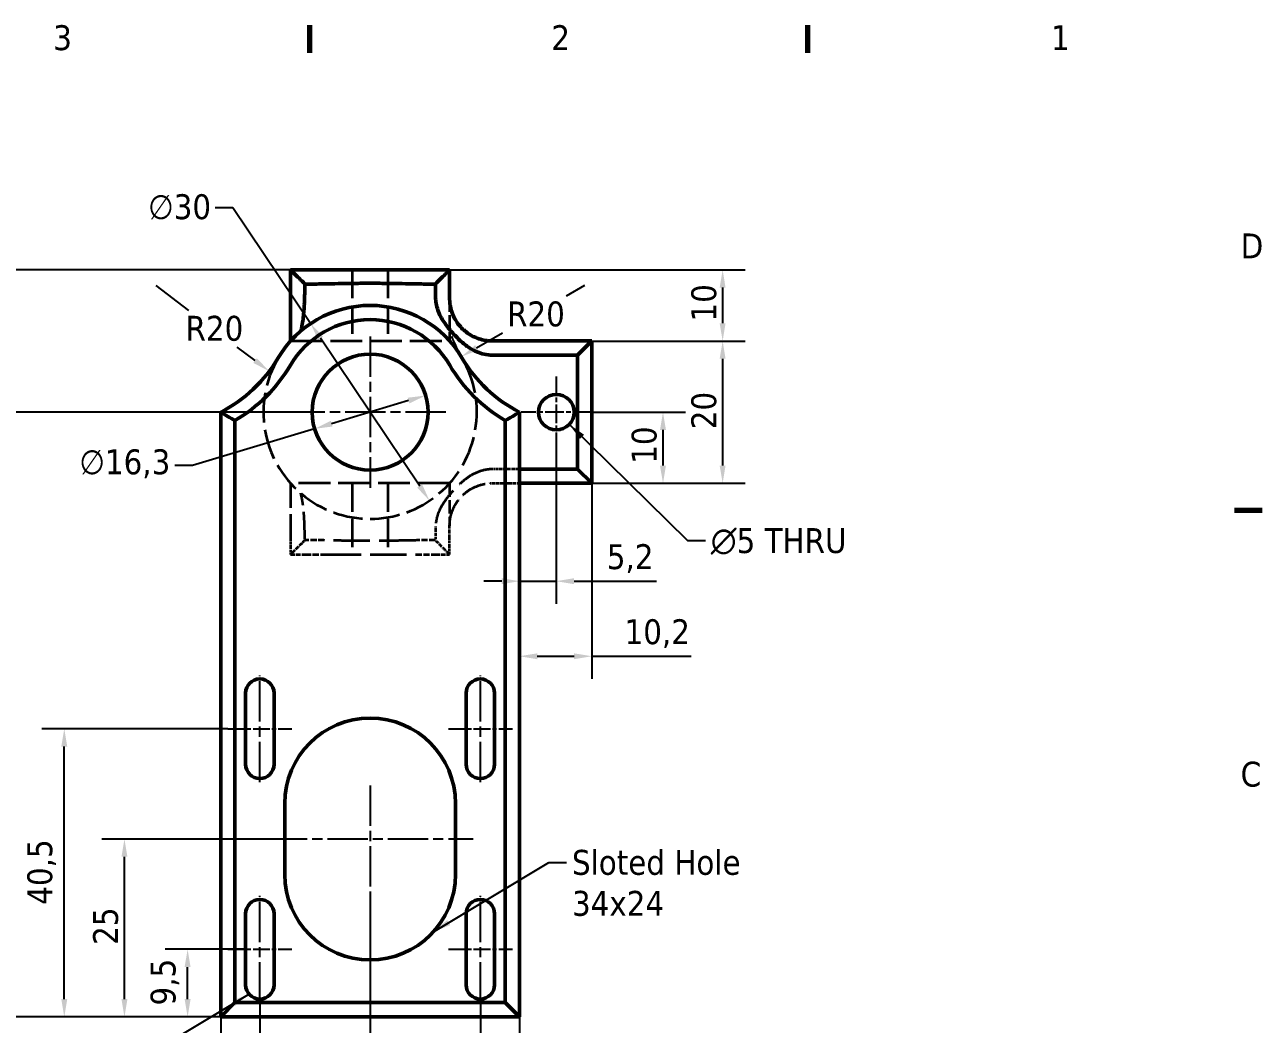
# Model space of a CAD drawing. Header units: millimetres. Extents: x 0 to 420, y 0 to 297.
# Drawn here: x 239.9 to 413.9, y 150.5 to 291 of the extents above; entities that cross this region are included whole.
import ezdxf

# ---------------------------------------------------------------- set-up
doc = ezdxf.new("R2010")
doc.units = ezdxf.units.MM
doc.linetypes.add('CHAIN', pattern=[0.3543, 0.2362, -0.0295, 0.0591, -0.0295])
doc.linetypes.add('DASHED', pattern=[0.2068, 0.1655, -0.0413])
for name, color, linetype, lineweight in [('Border (ISO)', 7, 'Continuous', 70), ('Center Mark (ISO)', 7, 'Continuous', 25), ('Centerline (ISO)', 7, 'Continuous', 25), ('Dimension (ISO)', 7, 'Continuous', 25), ('Hidden (ISO)', 7, 'DASHED', 35), ('Symbol (ISO)', 7, 'Continuous', 25), ('Visible (ISO)', 7, 'Continuous', 50)]:
    doc.layers.add(name, color=color, linetype=linetype, lineweight=lineweight)
doc.styles.add('Note Text (ISO)', font='tahoma.ttf')
doc.dimstyles.new('Default - Method 1b (ISO)', dxfattribs={"dimtxt": 3.5, "dimasz": 2.5, "dimexe": 3.175, "dimexo": 0, "dimgap": 0.762, "dimtad": 1, "dimtoh": 1, "dimrnd": 1e-08, "dimtxsty": 'Note Text (ISO)', "dimcen": 0.09, "dimdle": 10, "dimclrd": 256, "dimclre": 256, "dimclrt": 256, "dimazin": 2, "dimtfac": 1, "dimtmove": 0, "dimatfit": 3, "dimfxl": 0, "dimtolj": 1, "dimlwd": -1, "dimlwe": -1, "dimarcsym": 0})
doc.dimstyles.new('Default - Method 1b (ISO)$7', dxfattribs={"dimtxt": 3.5, "dimasz": 2.5, "dimexe": 3.175, "dimexo": 0, "dimgap": 0.762, "dimtad": 1, "dimtoh": 1, "dimrnd": 1e-08, "dimtxsty": 'Note Text (ISO)', "dimcen": 0.09, "dimdle": 10, "dimclrd": 256, "dimclre": 256, "dimclrt": 256, "dimazin": 2, "dimtfac": 1, "dimtmove": 0, "dimatfit": 3, "dimfxl": 0, "dimtolj": 1, "dimlwd": -1, "dimlwe": -1, "dimarcsym": 0})

# ---------------------------------------------------------------- blocks, each defined once
blk = doc.blocks.new('Borders Default Border')
at = {"layer": 'Border (ISO)'}
for p, q in [((280, 287), (280, 290.9)), ((350, 287), (350, 290.9)), ((410, 222.75), (413.9, 222.75))]:
    blk.add_line(p, q, dxfattribs=at)
at = {"layer": 'Border (ISO)', "char_height": 3.5, "attachment_point": 7, "style": 'Note Text (ISO)'}
for s, insert in [('3', (243.91, 287.33)), ('2', (313.94, 287.4)), ('1', (384.21, 287.4)), ('D', (410.87, 258.13)), ('C', (410.86, 183.81))]:
    blk.add_mtext(s, dxfattribs=dict(at, insert=insert))
blk = doc.blocks.new('*D8')
at = {"layer": 'Defpoints', "color": 0}
for p in [(267.46, 151.51), (309.46, 151.51), (309.46, 123.02)]:
    blk.add_point(p, dxfattribs=at)
at = {"layer": 'Dimension (ISO)'}
for p, q in [((267.46, 151.51), (267.46, 119.84)), ((309.46, 151.51), (309.46, 119.84)), ((269.96, 123.02), (306.96, 123.02))]:
    blk.add_line(p, q, dxfattribs=at)
for points in [[(269.96, 123.43), (269.96, 122.6), (267.46, 123.02)], [(306.96, 123.43), (306.96, 122.6), (309.46, 123.02)]]:
    blk.add_solid(points, dxfattribs=at)
at = {"layer": 'Dimension (ISO)', "insert": (285.98, 127.35), "char_height": 3.5, "attachment_point": 1, "style": 'Note Text (ISO)'}
blk.add_mtext('\\A1;42', dxfattribs=at)
blk = doc.blocks.new('*D9')
at = {"layer": 'Defpoints', "color": 0}
for p in [(272.96, 153.51), (267.46, 151.51), (272.96, 132.53)]:
    blk.add_point(p, dxfattribs=at)
at = {"layer": 'Dimension (ISO)'}
for p, q in [((272.96, 153.51), (272.96, 129.35)), ((267.46, 151.51), (267.46, 129.35)), ((264.96, 132.53), (254.77, 132.53)), ((272.96, 132.53), (267.46, 132.53)), ((275.46, 132.53), (277.96, 132.53))]:
    blk.add_line(p, q, dxfattribs=at)
for points in [[(264.96, 132.94), (264.96, 132.11), (267.46, 132.53)], [(275.46, 132.94), (275.46, 132.11), (272.96, 132.53)]]:
    blk.add_solid(points, dxfattribs=at)
at = {"layer": 'Dimension (ISO)', "insert": (255.53, 137.66), "char_height": 3.5, "attachment_point": 1, "style": 'Note Text (ISO)'}
blk.add_mtext('\\A1;5,5', dxfattribs=at)
blk = doc.blocks.new('*D10')
at = {"layer": 'Defpoints', "color": 0}
for p in [(288.46, 169.01), (272.96, 153.51), (288.46, 132.53)]:
    blk.add_point(p, dxfattribs=at)
at = {"layer": 'Dimension (ISO)'}
for p, q in [((288.46, 169.01), (288.46, 129.35)), ((272.96, 153.51), (272.96, 129.35)), ((275.46, 132.53), (285.96, 132.53))]:
    blk.add_line(p, q, dxfattribs=at)
for points in [[(275.46, 132.94), (275.46, 132.11), (272.96, 132.53)], [(285.96, 132.94), (285.96, 132.11), (288.46, 132.53)]]:
    blk.add_solid(points, dxfattribs=at)
at = {"layer": 'Dimension (ISO)', "insert": (276.43, 137.67), "char_height": 3.5, "attachment_point": 1, "style": 'Note Text (ISO)'}
blk.add_mtext('\\A1;15,5', dxfattribs=at)
blk = doc.blocks.new('*D11')
at = {"layer": 'Defpoints', "color": 0}
for p in [(288.46, 169.01), (303.96, 153.51), (303.96, 132.53)]:
    blk.add_point(p, dxfattribs=at)
at = {"layer": 'Dimension (ISO)'}
for p, q in [((288.46, 169.01), (288.46, 129.35)), ((303.96, 153.51), (303.96, 129.35)), ((290.96, 132.53), (301.46, 132.53))]:
    blk.add_line(p, q, dxfattribs=at)
for points in [[(290.96, 132.94), (290.96, 132.11), (288.46, 132.53)], [(301.46, 132.94), (301.46, 132.11), (303.96, 132.53)]]:
    blk.add_solid(points, dxfattribs=at)
at = {"layer": 'Dimension (ISO)', "insert": (291.93, 137.67), "char_height": 3.5, "attachment_point": 1, "style": 'Note Text (ISO)'}
blk.add_mtext('\\A1;15,5', dxfattribs=at)
blk = doc.blocks.new('*D12')
at = {"layer": 'Defpoints', "color": 0}
for p in [(262.8, 161.01), (270.96, 161.01), (267.46, 151.51)]:
    blk.add_point(p, dxfattribs=at)
at = {"layer": 'Dimension (ISO)'}
for p, q in [((270.96, 161.01), (259.63, 161.01)), ((262.8, 154.01), (262.8, 158.51)), ((267.46, 151.51), (259.63, 151.51))]:
    blk.add_line(p, q, dxfattribs=at)
for points in [[(262.38, 158.51), (263.22, 158.51), (262.8, 161.01)], [(262.38, 154.01), (263.22, 154.01), (262.8, 151.51)]]:
    blk.add_solid(points, dxfattribs=at)
at = {"layer": 'Dimension (ISO)', "insert": (257.6, 153.11), "char_height": 3.5, "attachment_point": 1, "rotation": 90, "style": 'Note Text (ISO)'}
blk.add_mtext('\\A1;9,5', dxfattribs=at)
blk = doc.blocks.new('*D13')
at = {"layer": 'Defpoints', "color": 0}
for p in [(253.92, 176.51), (276.46, 176.51), (267.46, 151.51)]:
    blk.add_point(p, dxfattribs=at)
at = {"layer": 'Dimension (ISO)'}
for p, q in [((276.46, 176.51), (250.74, 176.51)), ((253.92, 154.01), (253.92, 174.01)), ((267.46, 151.51), (250.74, 151.51))]:
    blk.add_line(p, q, dxfattribs=at)
for points in [[(253.5, 174.01), (254.34, 174.01), (253.92, 176.51)], [(253.5, 154.01), (254.34, 154.01), (253.92, 151.51)]]:
    blk.add_solid(points, dxfattribs=at)
at = {"layer": 'Dimension (ISO)', "insert": (249.51, 161.64), "char_height": 3.5, "attachment_point": 1, "rotation": 90, "style": 'Note Text (ISO)'}
blk.add_mtext('\\A1;25', dxfattribs=at)
blk = doc.blocks.new('*D14')
at = {"layer": 'Defpoints', "color": 0}
for p in [(245.46, 192.01), (268.46, 192.01), (267.46, 151.51)]:
    blk.add_point(p, dxfattribs=at)
at = {"layer": 'Dimension (ISO)'}
for p, q in [((268.46, 192.01), (242.29, 192.01)), ((245.46, 154.01), (245.46, 189.51)), ((267.46, 151.51), (242.29, 151.51))]:
    blk.add_line(p, q, dxfattribs=at)
for points in [[(245.04, 189.51), (245.88, 189.51), (245.46, 192.01)], [(245.04, 154.01), (245.88, 154.01), (245.46, 151.51)]]:
    blk.add_solid(points, dxfattribs=at)
at = {"layer": 'Dimension (ISO)', "insert": (240.26, 167.27), "char_height": 3.5, "attachment_point": 1, "rotation": 90, "style": 'Note Text (ISO)'}
blk.add_mtext('\\A1;40,5', dxfattribs=at)
blk = doc.blocks.new('*D15')
at = {"layer": 'Defpoints', "color": 0}
for p in [(277.81, 236.51), (235.59, 151.51), (267.46, 151.51)]:
    blk.add_point(p, dxfattribs=at)
at = {"layer": 'Dimension (ISO)'}
for p, q in [((277.81, 236.51), (232.41, 236.51)), ((235.59, 234.01), (235.59, 154.01)), ((267.46, 151.51), (232.41, 151.51))]:
    blk.add_line(p, q, dxfattribs=at)
for points in [[(235.17, 234.01), (236.01, 234.01), (235.59, 236.51)], [(235.17, 154.01), (236.01, 154.01), (235.59, 151.51)]]:
    blk.add_solid(points, dxfattribs=at)
at = {"layer": 'Dimension (ISO)', "insert": (231.17, 191.6), "char_height": 3.5, "attachment_point": 1, "rotation": 90, "style": 'Note Text (ISO)'}
blk.add_mtext('\\A1;85', dxfattribs=at)
blk = doc.blocks.new('*D22')
at = {"layer": 'Defpoints', "color": 0}
for p in [(235.59, 256.51), (282.06, 256.51), (277.81, 236.51)]:
    blk.add_point(p, dxfattribs=at)
at = {"layer": 'Dimension (ISO)'}
for p, q in [((282.06, 256.51), (232.41, 256.51)), ((235.59, 239.01), (235.59, 254.01)), ((277.81, 236.51), (232.41, 236.51))]:
    blk.add_line(p, q, dxfattribs=at)
for points in [[(235.17, 254.01), (236.01, 254.01), (235.59, 256.51)], [(235.17, 239.01), (236.01, 239.01), (235.59, 236.51)]]:
    blk.add_solid(points, dxfattribs=at)
at = {"layer": 'Dimension (ISO)', "insert": (231.18, 244.11), "char_height": 3.5, "attachment_point": 1, "rotation": 90, "style": 'Note Text (ISO)'}
blk.add_mtext('\\A1;20', dxfattribs=at)
blk = doc.blocks.new('*D23')
at = {"layer": 'Defpoints', "color": 0}
for p in [(258.32, 254.3), (274.28, 242.26)]:
    blk.add_point(p, dxfattribs=at)
at = {"layer": 'Dimension (ISO)'}
for p, q in [((258.32, 254.3), (262.94, 250.82)), ((272.29, 243.76), (269.79, 245.65))]:
    blk.add_line(p, q, dxfattribs=at)
blk.add_solid([(272.54, 244.09), (272.04, 243.43), (274.28, 242.26)], dxfattribs=at)
at = {"layer": 'Dimension (ISO)', "insert": (262.51, 250.05), "char_height": 3.5, "attachment_point": 1, "style": 'Note Text (ISO)'}
blk.add_mtext('\\A1;R20', dxfattribs=at)
blk = doc.blocks.new('*D24')
at = {"layer": 'Defpoints', "color": 0}
for p in [(280.1, 248.97), (296.82, 224.06)]:
    blk.add_point(p, dxfattribs=at)
at = {"layer": 'Dimension (ISO)'}
for p, q in [((269.18, 265.25), (266.68, 265.25)), ((280.1, 248.97), (269.18, 265.25)), ((295.43, 226.13), (281.49, 246.89))]:
    blk.add_line(p, q, dxfattribs=at)
for points in [[(281.84, 247.13), (281.15, 246.66), (280.1, 248.97)], [(295.77, 226.37), (295.08, 225.9), (296.82, 224.06)]]:
    blk.add_solid(points, dxfattribs=at)
at = {"layer": 'Dimension (ISO)', "insert": (257.25, 267.14), "char_height": 3.5, "attachment_point": 1, "style": 'Note Text (ISO)'}
blk.add_mtext('\\A1;∅30', dxfattribs=at)
blk = doc.blocks.new('*D25')
at = {"layer": 'Defpoints', "color": 0}
for p in [(318.6, 254.3), (301.28, 244.31)]:
    blk.add_point(p, dxfattribs=at)
at = {"layer": 'Dimension (ISO)'}
for p, q in [((318.6, 254.3), (316.05, 252.83)), ((303.44, 245.56), (307.08, 247.66))]:
    blk.add_line(p, q, dxfattribs=at)
blk.add_arc((318.6, 254.3), 20, 200.8647, 210.5457, dxfattribs=at)
blk.add_solid([(303.23, 245.92), (303.65, 245.2), (301.28, 244.31)], dxfattribs=at)
at = {"layer": 'Dimension (ISO)', "insert": (307.72, 252.07), "char_height": 3.5, "attachment_point": 1, "style": 'Note Text (ISO)'}
blk.add_mtext('\\A1;R20', dxfattribs=at)
blk = doc.blocks.new('*D26')
at = {"layer": 'Defpoints', "color": 0}
for p in [(314.64, 231.51), (309.46, 220.91), (314.64, 212.75)]:
    blk.add_point(p, dxfattribs=at)
at = {"layer": 'Dimension (ISO)'}
for p, q in [((314.64, 231.51), (314.64, 209.57)), ((309.46, 220.91), (309.46, 209.57)), ((306.96, 212.75), (304.46, 212.75)), ((309.46, 212.75), (314.64, 212.75)), ((317.14, 212.75), (328.71, 212.75))]:
    blk.add_line(p, q, dxfattribs=at)
for points in [[(306.96, 213.17), (306.96, 212.33), (309.46, 212.75)], [(317.14, 213.17), (317.14, 212.33), (314.64, 212.75)]]:
    blk.add_solid(points, dxfattribs=at)
at = {"layer": 'Dimension (ISO)', "insert": (321.74, 217.95), "char_height": 3.5, "attachment_point": 1, "style": 'Note Text (ISO)'}
blk.add_mtext('\\A1;5,2', dxfattribs=at)
blk = doc.blocks.new('*D27')
at = {"layer": 'Defpoints', "color": 0}
for p in [(319.64, 226.51), (309.46, 224.41), (319.64, 202.2)]:
    blk.add_point(p, dxfattribs=at)
at = {"layer": 'Dimension (ISO)'}
for p, q in [((319.64, 226.51), (319.64, 199.02)), ((309.46, 224.41), (309.46, 199.02)), ((311.96, 202.2), (317.14, 202.2)), ((319.64, 202.2), (333.6, 202.2))]:
    blk.add_line(p, q, dxfattribs=at)
for points in [[(311.96, 202.61), (311.96, 201.78), (309.46, 202.2)], [(317.14, 202.61), (317.14, 201.78), (319.64, 202.2)]]:
    blk.add_solid(points, dxfattribs=at)
at = {"layer": 'Dimension (ISO)', "insert": (324.24, 207.4), "char_height": 3.5, "attachment_point": 1, "style": 'Note Text (ISO)'}
blk.add_mtext('\\A1;10,2', dxfattribs=at)
blk = doc.blocks.new('*D28')
at = {"layer": 'Defpoints', "color": 0}
for p in [(319.64, 246.51), (319.64, 226.51), (338.03, 226.51)]:
    blk.add_point(p, dxfattribs=at)
at = {"layer": 'Dimension (ISO)'}
for p, q in [((319.64, 246.51), (341.2, 246.51)), ((338.03, 244.01), (338.03, 229.01)), ((319.64, 226.51), (341.2, 226.51))]:
    blk.add_line(p, q, dxfattribs=at)
for points in [[(337.61, 244.01), (338.44, 244.01), (338.03, 246.51)], [(337.61, 229.01), (338.44, 229.01), (338.03, 226.51)]]:
    blk.add_solid(points, dxfattribs=at)
at = {"layer": 'Dimension (ISO)', "insert": (333.62, 234.11), "char_height": 3.5, "attachment_point": 1, "rotation": 90, "style": 'Note Text (ISO)'}
blk.add_mtext('\\A1;20', dxfattribs=at)
blk = doc.blocks.new('*D29')
at = {"layer": 'Defpoints', "color": 0}
for p in [(294.86, 256.51), (319.64, 246.51), (338.03, 246.51)]:
    blk.add_point(p, dxfattribs=at)
at = {"layer": 'Dimension (ISO)'}
for p, q in [((294.86, 256.51), (341.2, 256.51)), ((338.03, 254.01), (338.03, 249.01)), ((319.64, 246.51), (341.2, 246.51))]:
    blk.add_line(p, q, dxfattribs=at)
for points in [[(337.61, 254.01), (338.44, 254.01), (338.03, 256.51)], [(337.61, 249.01), (338.44, 249.01), (338.03, 246.51)]]:
    blk.add_solid(points, dxfattribs=at)
at = {"layer": 'Dimension (ISO)', "insert": (333.62, 249.25), "char_height": 3.5, "attachment_point": 1, "rotation": 90, "style": 'Note Text (ISO)'}
blk.add_mtext('\\A1;10', dxfattribs=at)
blk = doc.blocks.new('*D52')
at = {"layer": 'Defpoints', "color": 0}
for p in [(296.27, 238.85), (280.65, 234.17)]:
    blk.add_point(p, dxfattribs=at)
at = {"layer": 'Dimension (ISO)'}
for p, q in [((293.87, 238.14), (283.05, 234.89)), ((280.65, 234.17), (263.51, 229.03)), ((263.51, 229.03), (261.01, 229.03))]:
    blk.add_line(p, q, dxfattribs=at)
for points in [[(293.75, 238.54), (293.99, 237.74), (296.27, 238.85)], [(282.93, 235.29), (283.17, 234.49), (280.65, 234.17)]]:
    blk.add_solid(points, dxfattribs=at)
at = {"layer": 'Dimension (ISO)', "insert": (247.58, 231.28), "char_height": 3.5, "attachment_point": 1, "style": 'Note Text (ISO)'}
blk.add_mtext('\\A1;∅16,3', dxfattribs=at)
blk = doc.blocks.new('*D53')
at = {"layer": 'Defpoints', "color": 0}
for p in [(319.64, 236.51), (319.64, 226.51), (329.64, 226.51)]:
    blk.add_point(p, dxfattribs=at)
at = {"layer": 'Dimension (ISO)'}
for p, q in [((319.64, 236.51), (332.82, 236.51)), ((329.64, 234.01), (329.64, 229.01)), ((319.64, 226.51), (332.82, 226.51))]:
    blk.add_line(p, q, dxfattribs=at)
for points in [[(329.22, 234.01), (330.06, 234.01), (329.64, 236.51)], [(329.22, 229.01), (330.06, 229.01), (329.64, 226.51)]]:
    blk.add_solid(points, dxfattribs=at)
at = {"layer": 'Dimension (ISO)', "insert": (325.23, 229.25), "char_height": 3.5, "attachment_point": 1, "rotation": 90, "style": 'Note Text (ISO)'}
blk.add_mtext('\\A1;10', dxfattribs=at)

msp = doc.modelspace()

# ---------------------------------------------------------------- linework, layer by layer
at = {"layer": 'Center Mark (ISO)', "linetype": 'CHAIN', "ltscale": 23.990969}
for p, q in [((288.46, 247.1638), (288.46, 225.8638)), ((299.11, 236.5138), (277.81, 236.5138))]:
    msp.add_line(p, q, dxfattribs=at)
at = {"layer": 'Center Mark (ISO)', "linetype": 'CHAIN', "ltscale": 11.111974}
for p, q in [((314.6403, 241.5138), (314.6403, 231.5138)), ((319.6403, 236.5138), (309.6403, 236.5138))]:
    msp.add_line(p, q, dxfattribs=at)
at = {"layer": 'Centerline (ISO)', "linetype": 'CHAIN', "ltscale": 23.990969}
for p, q in [((272.96, 184.5138), (272.96, 199.5138)), ((303.96, 184.5138), (303.96, 199.5138)), ((288.46, 184.0138), (288.46, 169.0138)), ((273.96, 176.5138), (302.96, 176.5138)), ((273.96, 176.5138), (302.96, 176.5138)), ((272.96, 153.5138), (272.96, 168.5138)), ((303.96, 153.5138), (303.96, 168.5138))]:
    msp.add_line(p, q, dxfattribs=at)
at = {"layer": 'Centerline (ISO)', "linetype": 'CHAIN', "ltscale": 10.000767}
for p, q in [((268.46, 192.0138), (277.46, 192.0138)), ((299.46, 192.0138), (308.46, 192.0138)), ((268.46, 161.0138), (277.46, 161.0138)), ((299.46, 161.0138), (308.46, 161.0138))]:
    msp.add_line(p, q, dxfattribs=at)
at = {"layer": 'Hidden (ISO)', "ltscale": 24.17795}
for p, q in [((285.96, 256.5138), (285.96, 246.5138)), ((290.96, 256.5138), (290.96, 246.5138)), ((285.96, 226.5138), (285.96, 216.5138)), ((290.96, 226.5138), (290.96, 216.5138))]:
    msp.add_line(p, q, dxfattribs=at)
at = {"layer": 'Hidden (ISO)', "ltscale": 11.422553}
for p, q in [((299.6403, 252.5138), (299.6403, 246.5138)), ((299.6403, 226.5138), (299.6403, 220.5138))]:
    msp.add_line(p, q, dxfattribs=at)
at = {"layer": 'Hidden (ISO)', "ltscale": 27.031769}
for p, q in [((277.2797, 246.5138), (299.6403, 246.5138)), ((299.6403, 226.5138), (277.2797, 226.5138))]:
    msp.add_line(p, q, dxfattribs=at)
at = {"layer": 'Hidden (ISO)', "ltscale": 3.014552}
for p, q in [((309.46, 228.5138), (307.8765, 228.5138)), ((307.8765, 226.5138), (309.46, 226.5138))]:
    msp.add_line(p, q, dxfattribs=at)
at = {"layer": 'Hidden (ISO)', "ltscale": 20.985142}
msp.add_line((277.2797, 226.5138), (277.2797, 218.7374), dxfattribs=at)
at = {"layer": 'Hidden (ISO)', "ltscale": 2.454847}
msp.add_line((305.6403, 226.5138), (306.9262, 226.5138), dxfattribs=at)
at = {"layer": 'Hidden (ISO)', "ltscale": 1.809063}
msp.add_line((306.9262, 226.5138), (307.8765, 226.5138), dxfattribs=at)
at = {"layer": 'Hidden (ISO)', "ltscale": 3.39785}
msp.add_line((299.6403, 218.7374), (299.6403, 220.5138), dxfattribs=at)
at = {"layer": 'Hidden (ISO)', "ltscale": 2.114385}
for p, q in [((277.2797, 218.7374), (277.2797, 217.6267)), ((299.6403, 217.6267), (299.6403, 218.7374))]:
    msp.add_line(p, q, dxfattribs=at)
at = {"layer": 'Hidden (ISO)', "ltscale": 2.118672}
for p, q in [((277.2797, 217.6267), (277.2797, 216.5138)), ((299.6403, 216.5138), (299.6403, 217.6267))]:
    msp.add_line(p, q, dxfattribs=at)
at = {"layer": 'Hidden (ISO)', "ltscale": 3.806131}
for p, q in [((277.2797, 216.5138), (279.279, 216.5138)), ((297.641, 216.5138), (299.6403, 216.5138))]:
    msp.add_line(p, q, dxfattribs=at)
at = {"layer": 'Hidden (ISO)', "ltscale": 5.288415}
for p, q in [((279.279, 216.5138), (282.0569, 216.5138)), ((294.8631, 216.5138), (297.641, 216.5138))]:
    msp.add_line(p, q, dxfattribs=at)
at = {"layer": 'Hidden (ISO)', "ltscale": 30.966105}
msp.add_line((282.0569, 216.5138), (294.8631, 216.5138), dxfattribs=at)
at = {"layer": 'Hidden (ISO)', "ltscale": 25.434217}
msp.add_arc((288.46, 236.5138), 15, 149.454349, 30.545651, dxfattribs=at)
at = {"layer": 'Hidden (ISO)', "ltscale": 31.609253}
msp.add_open_spline([(305.6798, 228.499), (305.4997, 228.4956), (305.3222, 228.4849), (304.4777, 228.3982), (303.8526, 228.2225), (302.7092, 227.6942), (302.1845, 227.3494), (301.2593, 226.593), (300.8571, 226.2157), (300.4629, 225.8084), (300.0687, 225.401), (299.6881, 224.9703), (298.9473, 224.0306), (298.6133, 223.5321), (298.1538, 222.6378), (297.9963, 222.2448), (297.7599, 221.3926), (297.6875, 220.927), (297.6723, 220.4411)], degree=3, knots=[-5.407279738, -5.407279738, -5.407279738, -5.407279738, -5.364270063, -5.364270063, -5.199519317, -5.199519317, -5.040810293, -5.040810293, -4.921327553, -4.921327553, -4.921327553, -4.801844813, -4.801844813, -4.658697181, -4.658697181, -4.551037051, -4.551037051, -4.435375368, -4.435375368, -4.435375368, -4.435375368], dxfattribs=at)
at = {"layer": 'Hidden (ISO)', "ltscale": 0.491315}
msp.add_open_spline([(305.927, 228.5032), (305.8856, 228.5025), (305.8443, 228.5019), (305.7619, 228.5005), (305.7207, 228.4997), (305.6798, 228.499)], degree=3, knots=[-2.7983184627, -2.7983184627, -2.7983184627, -2.7983184627, -2.7862554399, -2.7862554399, -2.774192417, -2.774192417, -2.774192417, -2.774192417], dxfattribs=at)
at = {"layer": 'Hidden (ISO)', "ltscale": 1.944332}
msp.add_open_spline([(306.9262, 228.5128), (306.7245, 228.5119), (306.5164, 228.5104), (306.3071, 228.5081), (306.2024, 228.507), (306.0974, 228.5057), (305.9707, 228.5038), (305.9488, 228.5035), (305.927, 228.5032)], degree=3, knots=[-2.8962053388, -2.8962053388, -2.8962053388, -2.8962053388, -2.8351988779, -2.8351988779, -2.8351988779, -2.8046956475, -2.8046956475, -2.7983184627, -2.7983184627, -2.7983184627, -2.7983184627], dxfattribs=at)
at = {"layer": 'Hidden (ISO)', "ltscale": 1.814544}
msp.add_open_spline([(307.8765, 228.5138), (307.7181, 228.5138), (307.5597, 228.5138), (307.243, 228.5136), (307.0846, 228.5134), (306.9262, 228.5128)], degree=3, knots=[1.1763852049, 1.1763852049, 1.1763852049, 1.1763852049, 1.2239003312, 1.2239003312, 1.2714154575, 1.2714154575, 1.2714154575, 1.2714154575], dxfattribs=at)
at = {"layer": 'Hidden (ISO)', "ltscale": 21.575983}
msp.add_open_spline([(299.6543, 220.9225), (299.6857, 221.3833), (299.769, 221.8123), (299.9849, 222.5518), (300.1139, 222.8711), (300.4361, 223.5289), (300.635, 223.8396), (301.0064, 224.3356), (301.1755, 224.5306), (301.3601, 224.7185), (301.5447, 224.9064), (301.7462, 225.0881), (302.2959, 225.5109), (302.6715, 225.7522), (303.6068, 226.183), (304.1746, 226.367), (304.9733, 226.4789), (305.1428, 226.4956), (305.3159, 226.505)], degree=3, knots=[4.435375368, 4.435375368, 4.435375368, 4.435375368, 4.551037051, 4.551037051, 4.658697181, 4.658697181, 4.801844813, 4.801844813, 4.921327553, 4.921327553, 4.921327553, 5.040810293, 5.040810293, 5.199519317, 5.199519317, 5.364270063, 5.364270063, 5.407279738, 5.407279738, 5.407279738, 5.407279738], dxfattribs=at)
at = {"layer": 'Hidden (ISO)', "ltscale": 0.624621}
msp.add_open_spline([(305.3159, 226.505), (305.3699, 226.5079), (305.424, 226.5101), (305.5322, 226.5131), (305.5863, 226.5138), (305.6403, 226.5138)], degree=3, knots=[2.774192417, 2.774192417, 2.774192417, 2.774192417, 2.7862554399, 2.7862554399, 2.7983184627, 2.7983184627, 2.7983184627, 2.7983184627], dxfattribs=at)
at = {"layer": 'Hidden (ISO)', "ltscale": 22.656986}
msp.add_open_spline([(279.278, 218.7374), (279.2764, 218.9879), (279.2737, 219.2475), (279.2624, 219.9527), (279.2508, 220.3986), (279.2271, 221.0111), (279.2184, 221.2042), (279.1973, 221.6103), (279.1844, 221.8256), (279.1536, 222.2635), (279.1362, 222.4797), (279.0972, 222.8997), (279.0756, 223.1028), (279.0532, 223.289), (279.0367, 223.4265), (279.0199, 223.5548), (278.9539, 224.0211), (278.8929, 224.3571), (278.8216, 224.6852), (278.8033, 224.763), (278.7592, 224.9414), (278.7342, 225.0302), (278.7132, 225.1029), (278.7094, 225.1153), (278.7094, 225.1153)], degree=3, knots=[-2.98166062, -2.98166062, -2.98166062, -2.98166062, -2.90576437, -2.90576437, -2.77590726, -2.77590726, -2.71240008, -2.71240008, -2.63395894, -2.63395894, -2.55551779, -2.55551779, -2.47402556, -2.47402556, -2.47402556, -2.41387757, -2.41387757, -2.23565104, -2.23565104, -2.16660733, -2.16660733, -2.04261576, -2.04261576, -1.9663905, -1.9663905, -1.9663905, -1.9663905], dxfattribs=at)
at = {"layer": 'Hidden (ISO)', "ltscale": 2.730989}
msp.add_open_spline([(297.6634, 220.1293), (297.6613, 220.0498), (297.6594, 219.9697), (297.6555, 219.7898), (297.6536, 219.6898), (297.6518, 219.5898), (297.6494, 219.446), (297.6473, 219.3021), (297.6441, 219.017), (297.6429, 218.8758), (297.6421, 218.7374)], degree=3, knots=[-1.087763692, -1.087763692, -1.087763692, -1.087763692, -1.064190022, -1.064190022, -1.035003662, -1.035003662, -1.035003662, -0.993062022, -0.993062022, -0.951120381, -0.951120381, -0.951120381, -0.951120381], dxfattribs=at)
at = {"layer": 'Hidden (ISO)', "ltscale": 0.631479}
msp.add_open_spline([(297.6723, 220.4411), (297.6707, 220.3897), (297.6691, 220.338), (297.6661, 220.2341), (297.6647, 220.1818), (297.6634, 220.1293)], degree=3, knots=[-1.1188869439, -1.1188869439, -1.1188869439, -1.1188869439, -1.1033253179, -1.1033253179, -1.0877636918, -1.0877636918, -1.0877636918, -1.0877636918], dxfattribs=at)
at = {"layer": 'Hidden (ISO)', "ltscale": 0.792396}
msp.add_open_spline([(299.6403, 220.5138), (299.6403, 220.5822), (299.6415, 220.6506), (299.6462, 220.7869), (299.6497, 220.8548), (299.6543, 220.9225)], degree=3, knots=[1.0877636918, 1.0877636918, 1.0877636918, 1.0877636918, 1.1033253179, 1.1033253179, 1.1188869439, 1.1188869439, 1.1188869439, 1.1188869439], dxfattribs=at)
at = {"layer": 'Hidden (ISO)', "ltscale": 3.684469}
for points in [[(278.3993, 217.6267), (278.0104, 217.2468), (277.6282, 216.8618), (277.2797, 216.5138)], [(299.6403, 216.5138), (299.2918, 216.8618), (298.9096, 217.2468), (298.5207, 217.6267)]]:
    msp.add_open_spline(points, degree=3, dxfattribs=at)
at = {"layer": 'Hidden (ISO)', "ltscale": 2.968074}
for points in [[(279.279, 218.5131), (279.0013, 218.2171), (278.7037, 217.9241), (278.3993, 217.6267)], [(298.5207, 217.6267), (298.2163, 217.9241), (297.9187, 218.2171), (297.641, 218.5131)]]:
    msp.add_open_spline(points, degree=3, dxfattribs=at)
at = {"layer": 'Hidden (ISO)', "ltscale": 0.430737}
for points in [[(279.279, 218.5131), (279.2787, 218.5879), (279.2784, 218.6626), (279.278, 218.7374)], [(297.6421, 218.7374), (297.6416, 218.6626), (297.6413, 218.5879), (297.641, 218.5131)]]:
    msp.add_open_spline(points, degree=3, dxfattribs=at)
at = {"layer": 'Hidden (ISO)', "ltscale": 5.310017}
for points, knots in [([(282.0569, 218.4911), (281.2607, 218.5038), (280.4645, 218.51), (279.5385, 218.5126), (279.4087, 218.5129), (279.279, 218.5131)], [1.758346412, 1.758346412, 1.758346412, 1.758346412, 1.997207195, 1.997207195, 2.036137307, 2.036137307, 2.036137307, 2.036137307]), ([(297.641, 218.5131), (297.5113, 218.5129), (297.3815, 218.5126), (296.4555, 218.51), (295.6593, 218.5038), (294.8631, 218.4911)], [0.19993067, 0.19993067, 0.19993067, 0.19993067, 0.238860783, 0.238860783, 0.477721565, 0.477721565, 0.477721565, 0.477721565])]:
    msp.add_open_spline(points, degree=3, knots=knots, dxfattribs=at)
at = {"layer": 'Hidden (ISO)', "ltscale": 31.056345}
msp.add_open_spline([(294.8631, 218.4911), (294.2686, 218.4817), (293.5559, 218.4678), (292.2613, 218.4429), (291.4901, 218.4284), (289.9423, 218.4081), (289.1659, 218.4027), (288.46, 218.4027), (287.7541, 218.4027), (286.9777, 218.4081), (285.4299, 218.4284), (284.6587, 218.4429), (283.3641, 218.4678), (282.6514, 218.4817), (282.0569, 218.4911)], degree=3, knots=[-8.4861206, -8.4861206, -8.4861206, -8.4861206, -8.30693538, -8.30693538, -8.09634579, -8.09634579, -7.88575112, -7.88575112, -7.88575112, -7.67515644, -7.67515644, -7.46456685, -7.46456685, -7.28538164, -7.28538164, -7.28538164, -7.28538164], dxfattribs=at)
at = {"layer": 'Visible (ISO)'}
for p, q in [((277.2797, 256.5138), (277.2797, 254.5145)), ((277.6433, 256.5138), (277.2797, 256.5138)), ((282.0569, 256.5138), (277.6433, 256.5138)), ((294.8631, 256.5138), (282.0569, 256.5138)), ((299.2767, 256.5138), (294.8631, 256.5138)), ((299.6403, 256.5138), (299.2767, 256.5138)), ((299.6403, 254.5145), (299.6403, 256.5138)), ((277.2797, 254.5145), (277.2797, 254.2902)), ((277.2797, 254.2902), (277.2797, 246.5138)), ((299.6403, 254.2902), (299.6403, 254.5145)), ((299.6403, 252.5138), (299.6403, 254.2902)), ((306.9262, 246.5138), (305.6403, 246.5138)), ((307.8765, 246.5138), (306.9262, 246.5138)), ((319.6403, 246.5138), (307.8765, 246.5138)), ((317.6403, 244.5138), (319.6403, 246.5138)), ((319.6403, 226.5138), (319.6403, 246.5138)), ((307.8765, 244.5138), (317.6403, 244.5138)), ((317.6403, 244.5138), (317.6403, 228.5138)), ((267.46, 236.5138), (267.46, 224.4123)), ((269.46, 224.4123), (269.46, 235.3323)), ((307.46, 235.3323), (307.46, 224.4123)), ((309.46, 224.4123), (309.46, 236.5138)), ((317.6403, 228.5138), (309.46, 228.5138)), ((317.6403, 228.5138), (319.6403, 226.5138)), ((309.46, 226.5138), (319.6403, 226.5138)), ((267.46, 220.913), (267.46, 224.4123)), ((269.46, 224.4123), (269.46, 219.5133)), ((307.46, 219.5133), (307.46, 224.4123)), ((309.46, 224.4123), (309.46, 220.913)), ((267.46, 220.913), (267.46, 214.6143)), ((269.46, 214.6143), (269.46, 219.5133)), ((307.46, 219.5133), (307.46, 214.6143)), ((309.46, 214.6143), (309.46, 220.913)), ((267.46, 214.6143), (267.46, 151.5138)), ((269.46, 153.5138), (269.46, 214.6143)), ((307.46, 214.6143), (307.46, 153.5138)), ((309.46, 151.5138), (309.46, 214.6143)), ((270.96, 187.0138), (270.96, 197.0138)), ((274.96, 197.0138), (274.96, 187.0138)), ((301.96, 187.0138), (301.96, 197.0138)), ((305.96, 197.0138), (305.96, 187.0138)), ((276.46, 171.5138), (276.46, 181.5138)), ((300.46, 181.5138), (300.46, 171.5138)), ((270.96, 156.0138), (270.96, 166.0138)), ((274.96, 166.0138), (274.96, 156.0138)), ((301.96, 156.0138), (301.96, 166.0138)), ((305.96, 166.0138), (305.96, 156.0138)), ((267.46, 151.5138), (269.46, 153.5138)), ((307.46, 153.5138), (269.46, 153.5138)), ((307.46, 153.5138), (309.46, 151.5138)), ((267.46, 151.5138), (309.46, 151.5138))]:
    msp.add_line(p, q, dxfattribs=at)
for centre, radius in [((288.46, 236.5138), 8.15), ((314.6403, 236.5138), 2.5)]:
    msp.add_circle(centre, radius, dxfattribs=at)
for centre, radius, start, end in [((288.46, 236.5138), 15, 30.545651, 149.454349), ((288.46, 236.5138), 13, 30.545651, 149.454349), ((258.3171, 254.3017), 20, 297.202896, 329.454349), ((318.6029, 254.3017), 20, 210.545651, 242.797104), ((258.3171, 254.3017), 22, 300.430546, 329.454349), ((318.6029, 254.3017), 22, 210.545651, 239.569454), ((272.96, 197.0138), 2, 0, 180), ((303.96, 197.0138), 2, 0, 180), ((288.46, 181.5138), 12, 0, 180), ((272.96, 187.0138), 2, 180, 0), ((303.96, 187.0138), 2, 180, 0), ((288.46, 171.5138), 12, 180, 0), ((272.96, 166.0138), 2, 0, 180), ((303.96, 166.0138), 2, 0, 180), ((272.96, 156.0138), 2, 180, 0), ((303.96, 156.0138), 2, 180, 0)]:
    msp.add_arc(centre, radius, start, end, dxfattribs=at)
for points in [[(277.6433, 256.1432), (277.5203, 256.2663), (277.3988, 256.3894), (277.2797, 256.5138)], [(279.279, 254.5145), (278.773, 255.0538), (278.2003, 255.5862), (277.6433, 256.1432)], [(299.2767, 256.1432), (298.7197, 255.5862), (298.147, 255.0538), (297.641, 254.5145)], [(299.6403, 256.5138), (299.5212, 256.3894), (299.3997, 256.2663), (299.2767, 256.1432)], [(279.278, 254.2902), (279.2784, 254.3649), (279.2787, 254.4397), (279.279, 254.5145)], [(297.641, 254.5145), (297.6413, 254.4397), (297.6416, 254.3649), (297.6421, 254.2902)], [(269.46, 235.3323), (268.7908, 235.7153), (268.1228, 236.1093), (267.46, 236.5138)], [(309.46, 236.5138), (308.7972, 236.1093), (308.1292, 235.7153), (307.46, 235.3323)]]:
    msp.add_open_spline(points, degree=3, dxfattribs=at)
for points, knots in [([(278.7094, 247.9123), (278.7094, 247.9123), (278.7132, 247.9247), (278.7342, 247.9974), (278.7592, 248.0862), (278.8033, 248.2645), (278.8216, 248.3424), (278.8929, 248.6705), (278.9539, 249.0064), (279.0199, 249.4728), (279.0367, 249.6011), (279.0532, 249.7386), (279.0756, 249.9248), (279.0972, 250.1279), (279.1362, 250.5479), (279.1536, 250.764), (279.1844, 251.2019), (279.1973, 251.4172), (279.2184, 251.8234), (279.2271, 252.0165), (279.2508, 252.629), (279.2624, 253.0748), (279.2737, 253.7801), (279.2764, 254.0342), (279.278, 254.2902)], [-1.9663905, -1.9663905, -1.9663905, -1.9663905, -1.89016524, -1.89016524, -1.76617367, -1.76617367, -1.69712996, -1.69712996, -1.51890343, -1.51890343, -1.45875544, -1.45875544, -1.45875544, -1.3772632, -1.3772632, -1.29882206, -1.29882206, -1.22038092, -1.22038092, -1.15687374, -1.15687374, -1.02701663, -1.02701663, -0.95112038, -0.95112038, -0.95112038, -0.95112038]), ([(279.279, 254.5145), (279.4694, 254.5148), (279.6597, 254.5152), (280.5857, 254.5184), (281.3213, 254.5247), (282.0569, 254.5364)], [0.19993067, 0.19993067, 0.19993067, 0.19993067, 0.257045086, 0.257045086, 0.477721565, 0.477721565, 0.477721565, 0.477721565]), ([(282.0569, 254.5364), (282.6514, 254.5459), (283.3641, 254.5597), (284.6587, 254.5846), (285.4299, 254.5992), (286.9777, 254.6195), (287.7541, 254.6249), (288.46, 254.6249), (289.1659, 254.6249), (289.9423, 254.6195), (291.4901, 254.5992), (292.2613, 254.5846), (293.5559, 254.5597), (294.2686, 254.5459), (294.8631, 254.5364)], [-8.49351385, -8.49351385, -8.49351385, -8.49351385, -8.31432864, -8.31432864, -8.10373905, -8.10373905, -7.89314437, -7.89314437, -7.89314437, -7.6825497, -7.6825497, -7.47196011, -7.47196011, -7.2927749, -7.2927749, -7.2927749, -7.2927749]), ([(294.8631, 254.5364), (295.5987, 254.5247), (296.3343, 254.5184), (297.2603, 254.5152), (297.4507, 254.5148), (297.641, 254.5145)], [1.758346412, 1.758346412, 1.758346412, 1.758346412, 1.979022892, 1.979022892, 2.036137307, 2.036137307, 2.036137307, 2.036137307]), ([(297.6421, 254.2902), (297.6429, 254.15), (297.6441, 254.0105), (297.6473, 253.7255), (297.6494, 253.5816), (297.6518, 253.4378), (297.6536, 253.3378), (297.6555, 253.2377), (297.6594, 253.0578), (297.6613, 252.9778), (297.6634, 252.8982)], [-2.981660616, -2.981660616, -2.981660616, -2.981660616, -2.939721326, -2.939721326, -2.897777335, -2.897777335, -2.897777335, -2.868590975, -2.868590975, -2.845017306, -2.845017306, -2.845017306, -2.845017306]), ([(297.6634, 252.8982), (297.665, 252.8363), (297.6667, 252.7747), (297.6697, 252.6709), (297.6709, 252.6286), (297.6723, 252.5865)], [-2.8450173055, -2.8450173055, -2.8450173055, -2.8450173055, -2.8266540408, -2.8266540408, -2.8138940535, -2.8138940535, -2.8138940535, -2.8138940535]), ([(297.6723, 252.5865), (297.6781, 252.4003), (297.6923, 252.2165), (297.7966, 251.3721), (297.9863, 250.7577), (298.5357, 249.6173), (298.8809, 249.0876), (299.6355, 248.1196), (300.0108, 247.6907), (300.4022, 247.2822), (300.7937, 246.8737), (301.198, 246.4898), (302.062, 245.7732), (302.5204, 245.4568), (303.6322, 244.878), (304.3019, 244.6607), (305.2538, 244.5471), (305.4651, 244.5326), (305.6798, 244.5286)], [-5.364214605, -5.364214605, -5.364214605, -5.364214605, -5.318613329, -5.318613329, -5.151938115, -5.151938115, -4.997944555, -4.997944555, -4.878929532, -4.878929532, -4.878929532, -4.759914508, -4.759914508, -4.621678802, -4.621678802, -4.443382424, -4.443382424, -4.393644459, -4.393644459, -4.393644459, -4.393644459]), ([(299.6543, 252.1051), (299.6505, 252.1606), (299.6475, 252.2163), (299.642, 252.3524), (299.6403, 252.433), (299.6403, 252.5138)], [2.8138940535, 2.8138940535, 2.8138940535, 2.8138940535, 2.8266540408, 2.8266540408, 2.8450173055, 2.8450173055, 2.8450173055, 2.8450173055]), ([(305.3159, 246.5226), (305.1095, 246.5337), (304.908, 246.5554), (304.0113, 246.6957), (303.4113, 246.9158), (302.5359, 247.3615), (302.2194, 247.5725), (301.7135, 247.9676), (301.514, 248.15), (301.3318, 248.3381), (301.1495, 248.5262), (300.9816, 248.7224), (300.5994, 249.2395), (300.3875, 249.5785), (299.988, 250.4413), (299.8078, 250.9754), (299.686, 251.756), (299.6663, 251.9285), (299.6543, 252.1051)], [4.393644459, 4.393644459, 4.393644459, 4.393644459, 4.443382424, 4.443382424, 4.621678802, 4.621678802, 4.759914508, 4.759914508, 4.878929532, 4.878929532, 4.878929532, 4.997944555, 4.997944555, 5.151938115, 5.151938115, 5.318613329, 5.318613329, 5.364214605, 5.364214605, 5.364214605, 5.364214605]), ([(305.6403, 246.5138), (305.5863, 246.5138), (305.5322, 246.5145), (305.424, 246.5174), (305.3699, 246.5196), (305.3159, 246.5226)], [1.0342443215, 1.0342443215, 1.0342443215, 1.0342443215, 1.0463073443, 1.0463073443, 1.0583703671, 1.0583703671, 1.0583703671, 1.0583703671]), ([(305.6798, 244.5286), (305.7207, 244.5278), (305.7619, 244.5271), (305.8443, 244.5257), (305.8856, 244.525), (305.927, 244.5244)], [-1.0583703671, -1.0583703671, -1.0583703671, -1.0583703671, -1.0463073443, -1.0463073443, -1.0342443215, -1.0342443215, -1.0342443215, -1.0342443215]), ([(305.927, 244.5244), (305.9488, 244.5241), (305.9707, 244.5237), (306.0974, 244.5219), (306.2024, 244.5206), (306.3071, 244.5194), (306.4117, 244.5183), (306.5161, 244.5174), (306.7229, 244.5158), (306.8254, 244.5153), (306.9262, 244.5148)], [-1.0342443215, -1.0342443215, -1.0342443215, -1.0342443215, -1.0278671367, -1.0278671367, -0.9973639062, -0.9973639062, -0.9973639062, -0.9668606758, -0.9668606758, -0.9363574453, -0.9363574453, -0.9363574453, -0.9363574453]), ([(306.9262, 244.5148), (307.0846, 244.5141), (307.243, 244.5139), (307.5597, 244.5138), (307.7181, 244.5138), (307.8765, 244.5138)], [4.66465252, 4.66465252, 4.66465252, 4.66465252, 4.7121676463, 4.7121676463, 4.7596827726, 4.7596827726, 4.7596827726, 4.7596827726])]:
    msp.add_open_spline(points, degree=3, knots=knots, dxfattribs=at)

# ---------------------------------------------------------------- block references
msp.add_blockref('Borders Default Border', (0, 0))

# ---------------------------------------------------------------- texts
at = {"layer": 'Symbol (ISO)', "char_height": 3.5, "attachment_point": 1, "style": 'Note Text (ISO)'}
for s, insert, width, line_spacing_factor in [('\\fAIGDT|b0|i0;\\H3.5000;n\\fTahoma|b0|i0;\\H3.5000;5 THRU', (336.3602, 220.2082), 20.459143, 0.6125), ('\\fTahoma|b0|i0;Sloted Hole\\P\\fTahoma|b0|i0;34x24', (316.8471, 174.981), 24.196515, 0.987884)]:
    msp.add_mtext(s, dxfattribs=dict(at, insert=insert, width=width, line_spacing_factor=line_spacing_factor))

# ---------------------------------------------------------------- dimensions: what is measured, and where the dimension line sits
at = {"layer": 'Dimension (ISO)'}
for p1, p2, picture, middle in [((296.8182, 224.0583), (280.1018, 248.9693), '*D24', (261.5806, 265.2518)), ((296.2668, 238.8541), (280.6532, 234.1735), '*D52', (253.9131, 229.035))]:
    dim = msp.add_diameter_dim_2p(p1=p1, p2=p2, dimstyle='Default - Method 1b (ISO)', override={"dimgap": 0.762, "dimtad": 0, "dimtih": 1, "dimdec": 2, "dimlfac": 1, "dimtol": 0, "dimlim": 0, "dimtp": 0, "dimtm": 0, "dimtdec": 2, "dimatfit": 2}, dxfattribs=at)
    dim.commit()
    dim.dimension.update_dxf_attribs({"geometry": picture, "text_midpoint": middle, "dimtype": 163})
for base, p1, p2, angle, override, picture, middle in [((235.5889, 256.5138), (277.81, 236.5138), (282.0569, 256.5138), 90, {"dimgap": 0.762, "dimtoh": 0, "dimdec": 2, "dimtol": 0, "dimlim": 0, "dimtp": 0, "dimtm": 0, "dimtdec": 2, "dimtofl": 0, "dimatfit": 1}, '*D22', (235.5889, 246.5138)), ((338.0271, 246.5138), (294.8631, 256.5138), (319.6403, 246.5138), 90, {"dimgap": 0.762, "dimtoh": 0, "dimdec": 2, "dimtol": 0, "dimlim": 0, "dimtp": 0, "dimtm": 0, "dimtdec": 2, "dimtofl": 0, "dimatfit": 1}, '*D29', (338.0271, 251.5138)), ((338.0271, 226.5138), (319.6403, 246.5138), (319.6403, 226.5138), 270, {"dimgap": 0.762, "dimtoh": 0, "dimdec": 2, "dimtol": 0, "dimlim": 0, "dimtp": 0, "dimtm": 0, "dimtdec": 2, "dimtofl": 0, "dimatfit": 1}, '*D28', (338.0271, 236.5138)), ((235.5889, 151.5138), (277.81, 236.5138), (267.46, 151.5138), 90, {"dimgap": 0.762, "dimtoh": 0, "dimdec": 2, "dimtol": 0, "dimlim": 0, "dimtp": 0, "dimtm": 0, "dimtdec": 2, "dimtofl": 0, "dimatfit": 1}, '*D15', (235.5889, 194.0138)), ((329.6403, 226.5138), (319.6403, 236.5138), (319.6403, 226.5138), 90, {"dimgap": 0.762, "dimtoh": 0, "dimdec": 2, "dimtol": 0, "dimlim": 0, "dimtp": 0, "dimtm": 0, "dimtdec": 2, "dimtofl": 0, "dimatfit": 1}, '*D53', (329.6403, 231.5138)), ((314.6403, 212.7493), (309.46, 220.913), (314.6403, 231.5138), 180, {"dimgap": 0.762, "dimtoh": 0, "dimdec": 1, "dimtol": 0, "dimlim": 0, "dimtp": 0, "dimtm": 0, "dimtdec": 2, "dimtofl": 1, "dimatfit": 1}, '*D26', (324.8402, 212.7493)), ((245.46, 192.0138), (267.46, 151.5138), (268.46, 192.0138), 270, {"dimgap": 0.762, "dimtoh": 0, "dimdec": 2, "dimtol": 0, "dimlim": 0, "dimtp": 0, "dimtm": 0, "dimtdec": 2, "dimtofl": 0, "dimatfit": 1}, '*D14', (245.46, 171.7638)), ((253.9192, 176.5138), (267.46, 151.5138), (276.46, 176.5138), 270, {"dimgap": 0.762, "dimtoh": 0, "dimdec": 2, "dimtol": 0, "dimlim": 0, "dimtp": 0, "dimtm": 0, "dimtdec": 2, "dimtofl": 0, "dimatfit": 1}, '*D13', (253.9192, 164.0138)), ((303.96, 132.5259), (288.46, 169.0138), (303.96, 153.5138), 180, {"dimgap": 0.762, "dimtoh": 0, "dimdec": 2, "dimtol": 0, "dimlim": 0, "dimtp": 0, "dimtm": 0, "dimtdec": 2, "dimtofl": 0, "dimatfit": 1}, '*D11', (296.21, 132.5259)), ((262.8009, 161.0138), (267.46, 151.5138), (270.96, 161.0138), 270, {"dimgap": 0.762, "dimtoh": 0, "dimdec": 2, "dimtol": 0, "dimlim": 0, "dimtp": 0, "dimtm": 0, "dimtdec": 2, "dimtofl": 0, "dimatfit": 1}, '*D12', (262.8009, 156.2638)), ((272.96, 132.5259), (267.46, 151.5138), (272.96, 153.5138), 180, {"dimgap": 0.762, "dimtoh": 0, "dimdec": 2, "dimtol": 0, "dimlim": 0, "dimtp": 0, "dimtm": 0, "dimtdec": 2, "dimtofl": 1, "dimatfit": 1}, '*D9', (258.6129, 132.5259)), ((309.46, 123.017), (267.46, 151.5138), (309.46, 151.5138), 180, {"dimgap": 0.762, "dimtoh": 0, "dimdec": 2, "dimtol": 0, "dimlim": 0, "dimtp": 0, "dimtm": 0, "dimtdec": 2, "dimtofl": 0, "dimatfit": 1}, '*D8', (288.46, 123.017))]:
    dim = msp.add_linear_dim(base=base, p1=p1, p2=p2, angle=angle, dimstyle='Default - Method 1b (ISO)', override=override, dxfattribs=at)
    dim.commit()
    dim.dimension.update_dxf_attribs({"geometry": picture, "text_midpoint": middle, "dimtype": 160})
for center, mpoint, picture, middle in [((258.3171, 254.3017), (274.2821, 242.2551), '*D23', (266.3614, 248.2318)), ((318.6029, 254.3017), (301.2754, 244.3136), '*D25', (311.5651, 250.2449))]:
    dim = msp.add_radius_dim(center=center, mpoint=mpoint, dimstyle='Default - Method 1b (ISO)', override={"dimgap": 0.762, "dimtih": 1, "dimdec": 2, "dimlfac": 1, "dimcen": 0, "dimdle": 0, "dimtol": 0, "dimlim": 0, "dimtp": 0, "dimtm": 0, "dimtdec": 2, "dimtofl": 0, "dimtmove": 2}, dxfattribs=at)
    dim.commit()
    dim.dimension.update_dxf_attribs({"geometry": picture, "text_midpoint": middle, "dimtype": 164})
for base, p1, p2, override, picture, middle in [((319.6403, 202.1963), (309.46, 224.4123), (319.6403, 226.5138), {"dimgap": 0.762, "dimtoh": 0, "dimdec": 1, "dimtol": 0, "dimlim": 0, "dimtp": 0, "dimtm": 0, "dimtdec": 2, "dimtofl": 0, "dimatfit": 2}, '*D27', (328.5343, 202.1963)), ((288.46, 132.5259), (272.96, 153.5138), (288.46, 169.0138), {"dimgap": 0.762, "dimtoh": 0, "dimdec": 2, "dimtol": 0, "dimlim": 0, "dimtp": 0, "dimtm": 0, "dimtdec": 2, "dimtofl": 0, "dimatfit": 1}, '*D10', (280.71, 132.5259))]:
    dim = msp.add_linear_dim(base=base, p1=p1, p2=p2, dimstyle='Default - Method 1b (ISO)', override=override, dxfattribs=at)
    dim.commit()
    dim.dimension.update_dxf_attribs({"geometry": picture, "text_midpoint": middle, "dimtype": 160})

# ---------------------------------------------------------------- leaders
at = {"layer": 'Symbol (ISO)', "annotation_type": 0, "has_hookline": 1}
for points, hookline_direction, text_width in [([(316.464, 234.8037), (333.0982, 218.4582), (335.5982, 218.4582)], 0, 19.8067), ([(297.3633, 163.4682), (313.5851, 173.231), (316.0851, 173.231)], 0, 23.8959), ([(271.4372, 154.7172), (243.2862, 137.8469), (240.7862, 137.8469)], 1, 23.8959)]:
    msp.add_leader(points, dimstyle='Default - Method 1b (ISO)$7', override={"dimtad": 0}, dxfattribs=dict(at, hookline_direction=hookline_direction, text_width=text_width))

doc.saveas('drawing.dxf')
